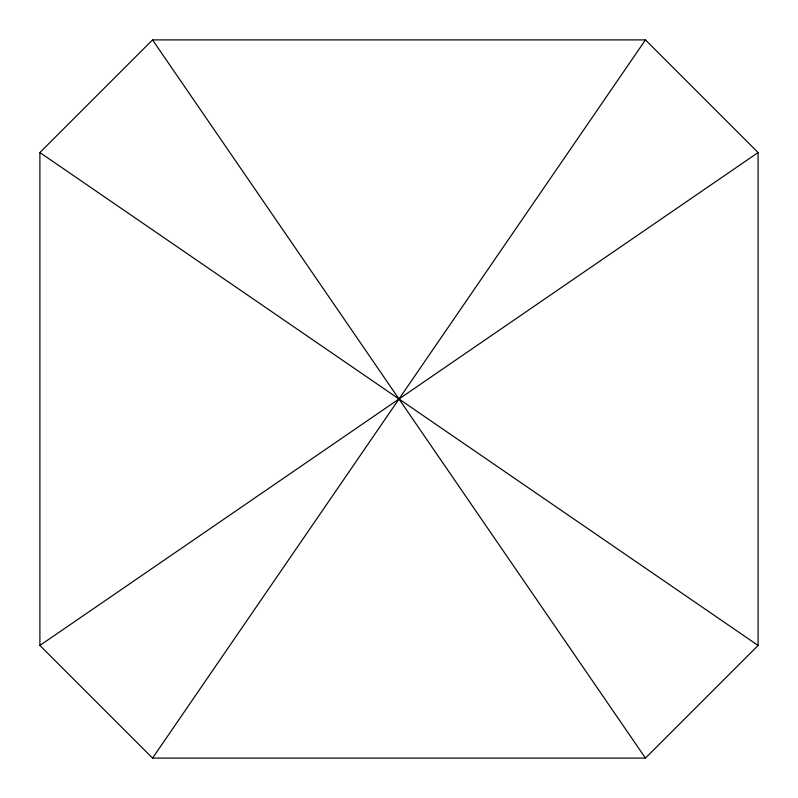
<?xml version="1.0" encoding="UTF-8"?>
<svg xmlns="http://www.w3.org/2000/svg" width="798" height="798" viewBox="0 0 798 798"><rect width="100%" height="100%" fill="white"/><g stroke="black" fill="none" stroke-linecap="round" stroke-linejoin="round"><path stroke-width="1.2" d="M152.548 758.1L645.452 39.9L758.1 152.548L758.1 645.452L645.452 758.1L152.548 758.1L39.9 645.452L39.9 152.548L152.548 39.9L645.452 39.9M39.9 645.452L758.1 152.548M39.9 152.548L758.1 645.452M152.548 39.9L645.452 758.1"/></g></svg>
